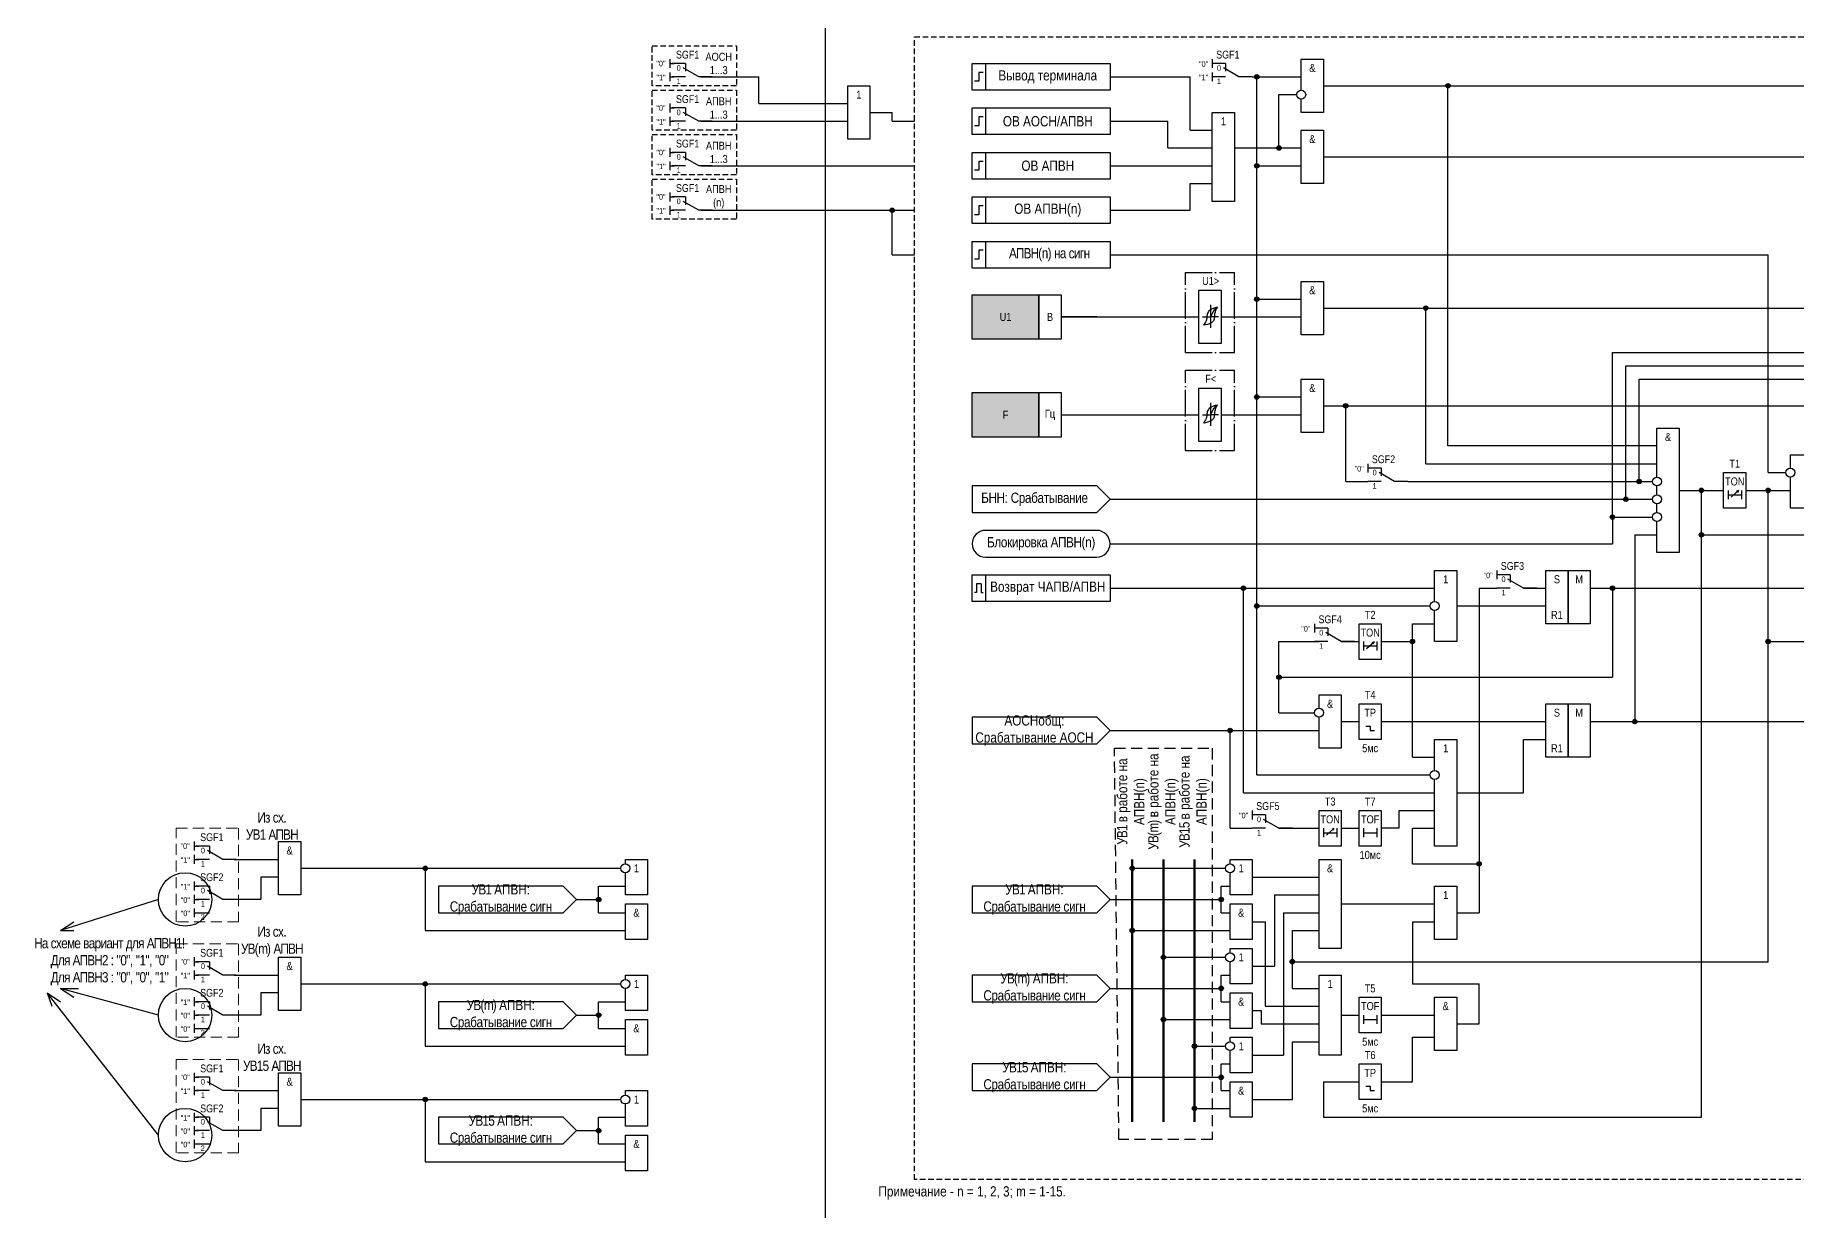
# Model space of a CAD drawing. Header units: millimetres. Extents: x -1017 to 1389, y -932 to 1669.
# Drawn here: x -177.7 to 218.4, y 311 to 575.4 of the extents above; entities that cross this region are included whole.
import ezdxf
from ezdxf.enums import TextEntityAlignment as Align

# ---------------------------------------------------------------- set-up
doc = ezdxf.new("R2010")
doc.units = ezdxf.units.MM
doc.linetypes.add('ACAD_ISO04W100', pattern=[30, 24, -3, 0, -3])
doc.linetypes.add('штриховая2', pattern=[0.375, 0.25, -0.125])
doc.layers.add('Непечатный', color=6, linetype='Continuous', plot=False)
doc.layers.add('Основная', color=7, linetype='Continuous')
doc.layers.add('Штриховая', color=7, linetype='штриховая2', lineweight=20)
doc.styles.add('1.8_Gost_RD', font='ARIALN.TTF', dxfattribs={"height": 1.8})
doc.styles.add('2.5_Gost_RD', font='ARIALN.TTF', dxfattribs={"height": 2.5})
doc.styles.add('3.5_Gost_RD', font='ARIALN.TTF', dxfattribs={"height": 3.5})
doc.styles.add('Вывод', font='ARIALN.TTF', dxfattribs={"height": 2.5})
doc.styles.add('Компонент', font='ARIALN.TTF', dxfattribs={"height": 3.5})

# ---------------------------------------------------------------- blocks, each defined once
blk = doc.blocks.new('Точка')
at = {"ltscale": 100}
h = blk.add_hatch(color=256, dxfattribs=at)
h.dxf.hatch_style = 1
edge = h.paths.add_edge_path()
edge.add_arc((0, 0), 0.5, 0, 360)
blk.add_circle((0, 0), 0.5, dxfattribs=at)
blk = doc.blocks.new('*U79')
at = {"layer": 'Основная', "color": 0}
blk.add_line((0, 0), (7, 4), dxfattribs=at)
at = {"layer": 'Основная', "ltscale": 0.35}
blk.add_line((6, 6), (6, 2.5), dxfattribs=at)
blk = doc.blocks.new('*U91')
at = {"layer": 'Основная', "color": 0}
for p, q in [((-3, 6), (-9, 6)), ((-3, 0), (-9, 0)), ((9, 0), (3, 0))]:
    blk.add_line(p, q, dxfattribs=at)
at = {"layer": 'Основная', "ltscale": 0.25, "xscale": -1}
blk.add_blockref('*U79', (3, 0), dxfattribs=at)
at = {"layer": 'Основная'}
for tag, height, style, p in [('ОУ', 3.5, 'Компонент', (-2, 10)), ('В1', 2.5, 'Вывод', (-13, 6)), ('В2', 2.5, 'Вывод', (-6, 4)), ('В3', 2.5, 'Вывод', (-6, -2))]:
    blk.add_attdef(tag, text='', height=height, dxfattribs=dict(at, style=style)).set_placement(p, align=Align.MIDDLE_CENTER)
blk = doc.blocks.new('*U70')
at = {"layer": 'Основная', "linetype": 'ACAD_ISO04W100', "ltscale": 0.25}
for p, q in [((0, 0), (11, 0)), ((0, -18), (0, 0)), ((11, -18), (11, 0)), ((0, -18), (11, -18))]:
    blk.add_line(p, q, dxfattribs=at)
at = {"layer": 'Основная', "style": 'Компонент'}
blk.add_attdef('ОУ', text='', height=3.5, dxfattribs=at).set_placement((11, 0), align=Align.MIDDLE_CENTER)
blk = doc.blocks.new('*U81')
at = {"layer": 'Основная', "color": 0}
for p, q in [((-3, 6), (-9, 6)), ((-3, 0), (-9, 0)), ((9, 0), (3, 0))]:
    blk.add_line(p, q, dxfattribs=at)
at = {"layer": 'Основная', "ltscale": 0.25, "xscale": -1}
blk.add_blockref('*U79', (3, 0), dxfattribs=at)
at = {"layer": 'Основная'}
for tag, height, style, p in [('ОУ', 3.5, 'Компонент', (-2, 10)), ('В1', 2.5, 'Вывод', (-14, 6)), ('В2', 2.5, 'Вывод', (-6, 4)), ('В3', 2.5, 'Вывод', (-6, -2))]:
    blk.add_attdef(tag, text='', height=height, dxfattribs=dict(at, style=style)).set_placement(p, align=Align.MIDDLE_CENTER)
blk = doc.blocks.new('*U92')
at = {"layer": 'Основная', "color": 0}
for p, q in [((-3, 6), (-9, 6)), ((-3, 0), (-9, 0)), ((9, 0), (3, 0))]:
    blk.add_line(p, q, dxfattribs=at)
at = {"layer": 'Основная', "ltscale": 0.25, "xscale": -1}
blk.add_blockref('*U79', (3, 0), dxfattribs=at)
at = {"layer": 'Основная'}
for tag, height, style, p in [('ОУ', 3.5, 'Компонент', (-2, 10)), ('В1', 2.5, 'Вывод', (-13, 6)), ('В2', 2.5, 'Вывод', (-6, 4)), ('В3', 2.5, 'Вывод', (-6, -2))]:
    blk.add_attdef(tag, text='', height=height, dxfattribs=dict(at, style=style)).set_placement(p, align=Align.MIDDLE_CENTER)

msp = doc.modelspace()

# ---------------------------------------------------------------- hatches: boundary and pattern name
at = {"ltscale": 100, "true_color": 0xf7941d}
h = msp.add_hatch(color=30, dxfattribs=at)
h.dxf.hatch_style = 1
h.paths.add_polyline_path([(33, 517), (48, 517), (48, 507), (33, 507)])
h = msp.add_hatch(color=30, dxfattribs=at)
h.dxf.hatch_style = 1
h.paths.add_polyline_path([(33, 495), (48, 495), (48, 485), (33, 485)])

# ---------------------------------------------------------------- linework, layer by layer
at = {"color": 6, "ltscale": 100}
for p, q in [((-35, 570), (-35, 568)), ((-35, 569), (-34, 569)), ((-35, 567), (-35, 565)), ((-35, 566), (-34, 566)), ((-15, 560), (-15, 566)), ((-35, 560), (-35, 558)), ((-35, 559), (-34, 559)), ((-35, 557), (-35, 555)), ((-35, 556), (-34, 556)), ((-35, 550), (-35, 548)), ((-35, 549), (-34, 549)), ((-35, 547), (-35, 545)), ((-35, 546), (-34, 546)), ((-35, 540), (-35, 538)), ((-35, 539), (-34, 539)), ((-35, 537), (-35, 535)), ((-35, 536), (-34, 536)), ((-142, 394), (-142, 392)), ((-142, 393), (-141, 393)), ((-142, 391), (-142, 389)), ((-142, 390), (-141, 390)), ((-133, 390), (-123, 390)), ((-90, 388), (-90, 374)), ((-142, 384), (-141, 384)), ((-142, 381), (-141, 381)), ((-142, 381), (-141, 381)), ((-56, 381), (-51, 381)), ((-51, 378), (-51, 384)), ((-142, 378), (-141, 378)), ((-141.5, 378), (-138.5, 378)), ((-142, 368), (-142, 366)), ((-142, 367), (-141, 367)), ((-142, 365), (-142, 363)), ((-142, 364), (-141, 364)), ((-133, 364), (-123, 364)), ((-90, 362), (-90, 348)), ((-142, 358), (-141, 358)), ((-51, 352), (-51, 358)), ((-142, 355), (-141, 355)), ((-142, 355), (-141, 355)), ((-56, 355), (-51, 355)), ((-142, 352), (-141, 352)), ((-141.5, 352), (-138.5, 352)), ((-142, 342), (-142, 340)), ((-142, 341), (-141, 341)), ((-142, 339), (-142, 337)), ((-142, 338), (-141, 338)), ((-133, 338), (-123, 338)), ((-90, 336), (-90, 322)), ((-142, 332), (-141, 332)), ((-142, 329), (-141, 329)), ((-142, 329), (-141, 329)), ((-56, 329), (-51, 329)), ((-51, 326), (-51, 332)), ((-142, 326), (-141, 326)), ((-141.5, 326), (-138.5, 326))]:
    msp.add_line(p, q, dxfattribs=at)
at = {"ltscale": 100}
for p, q in [((203.7, 471.46), (205.37, 472.95)), ((205.37, 472.95), (204.85, 472.73)), ((205.37, 472.95), (205.11, 472.48)), ((35, 452), (35, 450)), ((35, 450), (35.5, 450)), ((94, 405), (94, 451)), ((177, 451), (177, 431)), ((132, 439), (132, 443)), ((102, 423), (102, 439)), ((121.7, 437.46), (123.37, 438.95)), ((123.37, 438.95), (122.85, 438.73)), ((123.37, 438.95), (123.11, 438.48)), ((132, 413), (132, 439)), ((91, 397), (91, 419)), ((122.5, 419), (123.5, 419)), ((157, 405), (157, 417)), ((97, 409), (132, 409)), ((129, 397), (129, 401)), ((112.7, 395.46), (114.37, 396.95)), ((114.37, 396.95), (113.85, 396.73)), ((114.37, 396.95), (114.11, 396.48)), ((116, 397), (120, 397)), ((129, 397), (125, 397)), ((132, 389), (132, 397)), ((69, 388), (90, 388)), ((96, 386), (98, 386)), ((98, 386), (98, 386)), ((64, 381), (89, 381)), ((89, 378), (89, 384)), ((101, 382), (101, 366)), ((103, 378), (103, 346)), ((69, 374), (91, 374)), ((96, 376), (98, 376)), ((99, 357), (99, 376)), ((105, 361), (105, 374)), ((132, 376), (132, 362)), ((76, 368), (90, 368)), ((96, 366), (98, 366)), ((64, 361), (89, 361)), ((89, 358), (89, 364)), ((147, 353), (147, 362)), ((76, 354), (91, 354)), ((96, 356), (98, 356)), ((98, 356), (98, 353)), ((83, 348), (90, 348)), ((64, 341), (89, 341)), ((89, 338), (89, 344)), ((112, 340), (112, 332)), ((112, 340), (120, 340)), ((122.5, 338), (123.5, 338)), ((83, 334), (91, 334))]:
    msp.add_line(p, q, dxfattribs=at)
at = {"lineweight": 60, "ltscale": 100}
for p, q in [((69, 390), (69, 331)), ((76, 390), (76, 331)), ((83, 390), (83, 331))]:
    msp.add_line(p, q, dxfattribs=at)
at = {"color": 4, "ltscale": 100}
for p, q in [((-150, 381), (-172, 374)), ((-172, 374), (-169, 376)), ((-172, 374), (-169, 374)), ((-150, 355), (-172, 361)), ((-172, 361), (-169, 359)), ((-172, 361), (-168, 361)), ((-150, 328), (-175, 360)), ((-175, 360), (-172, 358)), ((-175, 360), (-174, 357))]:
    msp.add_line(p, q, dxfattribs=at)
at = {"color": 3, "ltscale": 100}
msp.add_lwpolyline([(0, 908), (290, 908), (290, 0), (0, 0)], close=True, dxfattribs=at)
at = {"color": 6, "linetype": 'штриховая2', "ltscale": 5}
for points in [[(-39, 573), (-20, 573), (-20, 564), (-39, 564)], [(-39, 563), (-20, 563), (-20, 554), (-39, 554)], [(-39, 553), (-20, 553), (-20, 544), (-39, 544)], [(-39, 543), (-20, 543), (-20, 534), (-39, 534)]]:
    msp.add_lwpolyline(points, close=True, dxfattribs=at)
at = {"color": 6, "ltscale": 100}
for points in [[(-28, 566), (-15, 566)], [(-25, 566), (-15, 566)], [(-15, 560), (5, 560)], [(-15, 560), (-15, 560), (-15, 560), (5, 560)], [(-28, 556), (-10, 556), (-10, 556), (-10, 556)], [(-20, 556), (5, 556)], [(-20, 556), (-20, 556), (-20, 556), (5, 556)], [(-123, 386), (-127, 386), (-127, 381), (-133, 381)], [(-123, 360), (-127, 360), (-127, 355), (-133, 355)], [(-123, 334), (-127, 334), (-127, 329), (-133, 329)]]:
    msp.add_lwpolyline(points, dxfattribs=at)
msp.add_lwpolyline([(5, 564), (10, 564), (10, 552), (5, 552)], close=True, dxfattribs=at)
at = {"ltscale": 100}
for points in [[(33, 517), (48, 517), (48, 507), (33, 507)], [(48, 517), (53, 517), (53, 507), (48, 507)], [(33, 495), (48, 495), (48, 485), (33, 485)], [(48, 495), (53, 495), (53, 485), (48, 485)], [(202, 477), (207, 477), (207, 469), (202, 469)], [(162, 455), (167, 455), (167, 443), (162, 443)], [(167, 455), (172, 455), (172, 443), (167, 443)], [(120, 443), (125, 443), (125, 435), (120, 435)], [(120, 425), (125, 425), (125, 417), (120, 417)], [(162, 425), (167, 425), (167, 413), (162, 413)], [(167, 425), (172, 425), (172, 413), (167, 413)], [(111, 401), (116, 401), (116, 393), (111, 393)], [(120, 401), (125, 401), (125, 393), (120, 393)], [(120, 359), (125, 359), (125, 351), (120, 351)], [(120, 344), (125, 344), (125, 336), (120, 336)]]:
    msp.add_lwpolyline(points, close=True, dxfattribs=at)
for points in [[(203, 473), (203, 471)], [(203, 472), (206, 472)], [(206, 473), (206, 471)], [(121, 439), (121, 437)], [(121, 438), (124, 438)], [(124, 439), (124, 437)], [(121.5, 420), (122.5, 420)], [(122.5, 420), (122.5, 419)], [(112, 397), (112, 395)], [(115, 397), (115, 395)], [(121, 397), (121, 395)], [(124, 397), (124, 395)], [(112, 396), (115, 396)], [(121, 396), (124, 396)], [(121, 355), (121, 353)], [(121, 354), (124, 354)], [(124, 355), (124, 353)], [(96, 336), (105, 336), (105, 349), (111, 349)], [(125, 340), (132, 340), (132, 350), (137, 350)], [(121.5, 339), (122.5, 339)], [(122.5, 339), (122.5, 338)]]:
    msp.add_lwpolyline(points, dxfattribs=at)
msp.add_lwpolyline([(36, 458), (61, 458, 1), (61, 464), (36, 464, 1)], format="xyb", close=True, dxfattribs=at)
at = {"linetype": 'штриховая2', "ltscale": 10}
msp.add_lwpolyline([(65, 415), (87, 415), (87, 327), (66, 327)], close=True, dxfattribs=at)
at = {"color": 4, "ltscale": 100}
for centre in [(-144, 381), (-144, 355), (-144, 328)]:
    msp.add_circle(centre, 6, dxfattribs=at)
at = {"layer": 'Непечатный', "ltscale": 100}
for p, q in [((15, 556), (15, 558)), ((15, 526), (15, 536)), ((177, 467), (177, 504)), ((177, 504), (295, 504)), ((180, 471), (180, 501)), ((180, 501), (295, 501)), ((183, 475), (183, 498)), ((183, 498), (295, 498))]:
    msp.add_line(p, q, dxfattribs=at)
for points in [[(10, 558), (15, 558)], [(10, 558), (10, 558), (10, 558), (15, 558)], [(15, 556), (20, 556)], [(-28, 546), (20, 546)], [(-28, 536), (20, 536)], [(15, 526), (20, 526)]]:
    msp.add_lwpolyline(points, dxfattribs=at)
at = {"layer": 'Основная', "ltscale": 100}
for p, q in [((87, 570), (87, 568)), ((87, 567), (87, 565)), ((82, 554), (82, 566)), ((97, 409), (97, 566)), ((140, 483), (140, 564)), ((77, 550), (77, 556)), ((82, 536), (82, 542)), ((212, 477), (212, 526)), ((84, 516.5), (84, 518)), ((84, 518), (89, 518)), ((84, 509), (84, 517)), ((89, 518), (89, 512)), ((61, 512), (53, 512)), ((89, 512), (107, 512)), ((89, 512), (89, 506)), ((135, 479), (135, 514)), ((84, 506), (84, 509)), ((89, 506), (84, 506)), ((84, 494.5), (84, 496)), ((84, 496), (89, 496)), ((89, 496), (89, 490)), ((84, 487), (84, 495)), ((112, 492), (122, 492)), ((117, 475), (117, 492)), ((89, 490), (107, 490)), ((89, 490), (89, 484)), ((84, 484), (84, 487)), ((89, 484), (84, 484)), ((187, 483), (140, 483)), ((122, 479), (122, 477)), ((135, 479), (187, 479)), ((197, 332), (197, 473)), ((212, 367), (212, 473)), ((64, 471), (186, 471)), ((177, 467), (177, 461)), ((64, 461), (177, 461)), ((182, 463), (182, 421)), ((151, 455), (151, 453)), ((147, 451), (147, 378)), ((172, 451), (227, 451)), ((97, 447), (136, 447)), ((142, 447), (162, 447)), ((110, 443), (110, 441)), ((102, 439), (111, 439)), ((102, 431), (177, 431)), ((125, 421), (162, 421)), ((172, 421), (227, 421)), ((64, 419), (111, 419)), ((157, 417), (162, 417)), ((142, 405), (157, 405)), ((96, 401), (96, 399)), ((91, 397), (96, 397)), ((132, 389), (147, 389)), ((-142, 385), (-142, 383)), ((98, 386), (99, 386)), ((99, 386), (102, 386)), ((102, 386), (105, 386)), ((105, 386), (111, 386)), ((-142, 382), (-142, 380)), ((89, 384), (91, 384)), ((101, 382), (102, 382)), ((102, 382), (105, 382)), ((105, 382), (111, 382)), ((-142, 379), (-142, 377)), ((89, 378), (91, 378)), ((103, 378), (105, 378)), ((105, 378), (111, 378)), ((116, 380), (137, 380)), ((142, 378), (147, 378)), ((98, 376), (99, 376)), ((105, 374), (111, 374)), ((132, 376), (137, 376)), ((98, 366), (101, 366)), ((105, 367), (212, 367)), ((89, 364), (91, 364)), ((105, 361), (111, 361)), ((132, 362), (147, 362)), ((-142, 359), (-142, 357)), ((89, 358), (91, 358)), ((99, 357), (111, 357)), ((-142, 356), (-142, 354)), ((-142, 353), (-142, 351)), ((98, 356), (98, 356)), ((98, 353), (111, 353)), ((116, 355), (120, 355)), ((125, 355), (137, 355)), ((142, 353), (147, 353)), ((96, 346), (103, 346)), ((89, 344), (91, 344)), ((89, 338), (91, 338)), ((-142, 333), (-142, 331)), ((-142, 330), (-142, 328)), ((112, 332), (197, 332)), ((-142, 327), (-142, 325))]:
    msp.add_line(p, q, dxfattribs=at)
at = {"layer": 'Основная', "color": 7, "ltscale": 100}
for p, q in [((53, 512), (84, 512)), ((84.79, 512), (86.6, 512)), ((88.42, 512), (86.6, 512)), ((53, 490), (84, 490)), ((84.79, 490), (86.6, 490)), ((88.42, 490), (86.6, 490))]:
    msp.add_line(p, q, dxfattribs=at)
at = {"layer": 'Основная'}
for p, q in [((86.6, 514.72), (86.6, 509.52)), ((86.6, 492.72), (86.6, 487.52))]:
    msp.add_line(p, q, dxfattribs=at)
at = {"layer": 'Основная', "color": 6, "ltscale": 100}
for p, q in [((-51, 384), (-45, 384)), ((-51, 378), (-45, 378)), ((-90, 374), (-45, 374)), ((-51, 358), (-45, 358)), ((-51, 352), (-45, 352)), ((-90, 348), (-45, 348)), ((-51, 332), (-45, 332)), ((-51, 326), (-45, 326)), ((-90, 322), (-45, 322))]:
    msp.add_line(p, q, dxfattribs=at)
at = {"layer": 'Основная', "linetype": 'штриховая2', "ltscale": 5}
msp.add_lwpolyline([(20, 575), (270, 575), (270, 318), (20, 318)], close=True, dxfattribs=at)
at = {"layer": 'Основная', "ltscale": 100}
for points in [[(33, 569), (36, 569), (36, 563), (33, 563)], [(33, 569), (64, 569), (64, 563), (33, 563)], [(33, 559), (36, 559), (36, 553), (33, 553)], [(33, 559), (64, 559), (64, 553), (33, 553)], [(87, 558), (92, 558), (92, 538), (87, 538)], [(107, 554), (112, 554), (112, 542), (107, 542)], [(33, 549), (36, 549), (36, 543), (33, 543)], [(33, 549), (64, 549), (64, 543), (33, 543)], [(33, 539), (36, 539), (36, 533), (33, 533)], [(33, 539), (64, 539), (64, 533), (33, 533)], [(33, 529), (36, 529), (36, 523), (33, 523)], [(33, 529), (64, 529), (64, 523), (33, 523)], [(107, 520), (112, 520), (112, 508), (107, 508)], [(107, 498), (112, 498), (112, 486), (107, 486)], [(33, 454), (36, 454), (36, 448), (33, 448)], [(33, 454), (64, 454), (64, 448), (33, 448)], [(111, 390), (116, 390), (116, 370), (111, 370)], [(137, 384), (142, 384), (142, 372), (137, 372)], [(111, 364), (116, 364), (116, 346), (111, 346)], [(137, 359), (142, 359), (142, 347), (137, 347)]]:
    msp.add_lwpolyline(points, close=True, dxfattribs=at)
at = {"layer": 'Основная', "lineweight": 30, "ltscale": 100}
for points in [[(35.5, 567), (34.5, 567), (34.5, 565), (33.5, 565)], [(35.5, 557), (34.5, 557), (34.5, 555), (33.5, 555)], [(35.5, 547), (34.5, 547), (34.5, 545), (33.5, 545)], [(35.5, 537), (34.5, 537), (34.5, 535), (33.5, 535)], [(35.5, 527), (34.5, 527), (34.5, 525), (33.5, 525)], [(35, 452), (34, 452), (34, 450), (33.5, 450)]]:
    msp.add_lwpolyline(points, dxfattribs=at)
at = {"layer": 'Основная', "ltscale": 100}
for points in [[(107, 563), (107, 570), (112, 570), (112, 558), (107, 558), (107, 561)], [(64, 566), (82, 566)], [(96, 566), (107, 566)], [(112, 564), (227, 564)], [(92, 550), (102, 550), (102, 562), (106, 562)], [(64, 556), (77, 556)], [(82, 554), (87, 554)], [(77, 550), (87, 550)], [(92, 550), (107, 550)], [(92, 550), (97, 550)], [(92, 550), (97, 550), (97, 550), (97, 550)], [(112, 548), (112, 548), (112, 548), (227, 548)], [(64, 546), (87, 546)], [(97, 546), (107, 546)], [(82, 542), (87, 542)], [(64, 536), (82, 536)], [(64, 526), (212, 526)], [(97, 516), (107, 516)], [(112, 514), (227, 514)], [(97, 494), (107, 494)], [(117, 492), (227, 492)], [(187, 476), (187, 487), (192, 487), (192, 459), (187, 459), (187, 466)], [(217, 478), (217, 481), (222, 481), (222, 469), (217, 469), (217, 476)], [(212, 477), (216, 477)], [(64, 471), (61, 474), (33, 474), (33, 468), (61, 468), (64, 471)], [(117, 475), (122, 475)], [(131, 475), (186, 475)], [(187, 472), (187, 474)], [(192, 473), (202, 473)], [(192, 473), (202, 473), (202, 473), (202, 473)], [(207, 473), (217, 473)], [(187, 468), (187, 470)], [(177, 467), (186, 467)], [(182, 463), (187, 463)], [(197, 463), (227, 463)], [(137, 448), (137, 455), (142, 455), (142, 439), (137, 439), (137, 446)], [(64, 451), (137, 451)], [(147, 451), (151, 451)], [(157, 451), (162, 451)], [(132, 443), (137, 443)], [(102, 439), (110, 439)], [(116, 439), (120, 439)], [(125, 439), (132, 439)], [(212, 439), (227, 439)], [(111, 424), (111, 427), (116, 427), (116, 415), (111, 415), (111, 416)], [(64, 419), (61, 422), (33, 422), (33, 416), (61, 416), (64, 419)], [(102, 423), (110, 423)], [(111, 416), (111, 422)], [(116, 421), (120, 421)], [(137, 410), (137, 417)], [(137, 414), (137, 417), (142, 417), (142, 393), (137, 393), (137, 401)], [(132, 413), (137, 413)], [(132, 409), (136, 409)], [(94, 405), (137, 405)], [(137, 401), (137, 408)], [(129, 401), (132, 401)], [(132, 401), (137, 401)], [(102, 397), (111, 397)], [(132, 397), (137, 397)], [(91, 389), (91, 390), (96, 390), (96, 382), (91, 382), (91, 387)], [(-56, 381), (-59, 384), (-87, 384), (-87, 378), (-59, 378), (-56, 381)], [(64, 381), (61, 384), (33, 384), (33, 378), (61, 378), (64, 381)], [(91, 379), (91, 380), (96, 380), (96, 372), (91, 372), (91, 379)], [(91, 369), (91, 370), (96, 370), (96, 362), (91, 362), (91, 367)], [(64, 361), (61, 364), (33, 364), (33, 358), (61, 358), (64, 361)], [(-56, 355), (-59, 358), (-87, 358), (-87, 352), (-59, 352), (-56, 355)], [(91, 359), (91, 360), (96, 360), (96, 352), (91, 352), (91, 359)], [(91, 349), (91, 350), (96, 350), (96, 342), (91, 342), (91, 347)], [(64, 341), (61, 344), (33, 344), (33, 338), (61, 338), (64, 341)], [(91, 339), (91, 340), (96, 340), (96, 332), (91, 332), (91, 339)], [(-56, 329), (-59, 332), (-87, 332), (-87, 326), (-59, 326), (-56, 329)]]:
    msp.add_lwpolyline(points, dxfattribs=at)
at = {"layer": 'Основная', "color": 6, "ltscale": 100}
for points in [[(-123, 394), (-118, 394), (-118, 382), (-123, 382)], [(-123, 368), (-118, 368), (-118, 356), (-123, 356)], [(-123, 342), (-118, 342), (-118, 330), (-123, 330)]]:
    msp.add_lwpolyline(points, close=True, dxfattribs=at)
for points in [[(-45, 389), (-45, 390), (-40, 390), (-40, 382), (-45, 382), (-45, 387)], [(-118, 388), (-46, 388)], [(-45, 379), (-45, 380), (-40, 380), (-40, 372), (-45, 372), (-45, 379)], [(-118, 362), (-46, 362)], [(-45, 363), (-45, 364), (-40, 364), (-40, 356), (-45, 356), (-45, 361)], [(-45, 353), (-45, 354), (-40, 354), (-40, 346), (-45, 346), (-45, 353)], [(-45, 337), (-45, 338), (-40, 338), (-40, 330), (-45, 330), (-45, 335)], [(-45, 337), (-45, 338), (-40, 338), (-40, 330), (-45, 330), (-45, 335)], [(-118, 336), (-46, 336)], [(-45, 327), (-45, 328), (-40, 328), (-40, 320), (-45, 320), (-45, 327)]]:
    msp.add_lwpolyline(points, dxfattribs=at)
at = {"layer": 'Основная'}
for centre in [(107, 562), (187, 475), (217, 477), (187, 471), (187, 467), (137, 447), (111, 423), (137, 409), (91, 388), (91, 368), (91, 348)]:
    msp.add_circle(centre, 1, dxfattribs=at)
at = {"layer": 'Основная', "color": 6}
for centre in [(-45, 388), (-45, 362), (-45, 336), (-45, 336), (-45, 336)]:
    msp.add_circle(centre, 1, dxfattribs=at)
at = {"layer": 'Основная'}
for points in [[(85.8, 511.92), (85.6, 511.13), (85, 510.12)], [(87.48, 511.92), (87.25, 511.13), (86.76, 510.67), (85, 510.12)], [(85.8, 511.92), (85.95, 512.71), (86.44, 513.54), (88.2, 514.26)], [(86.6, 512), (87, 512.72), (87.47, 513.6), (88.2, 514.26)], [(87.48, 511.92), (87.6, 512.71), (87.81, 513.54), (88.2, 514.26)], [(85.8, 489.92), (85.95, 490.71), (86.44, 491.54), (88.2, 492.26)], [(86.6, 490), (87, 490.72), (87.47, 491.6), (88.2, 492.26)], [(87.48, 489.92), (87.6, 490.71), (87.81, 491.54), (88.2, 492.26)], [(85.8, 489.92), (85.6, 489.13), (85, 488.12)], [(87.48, 489.92), (87.25, 489.13), (86.76, 488.67), (85, 488.12)]]:
    msp.add_spline(points, degree=3, dxfattribs=at)
at = {"layer": 'Штриховая', "color": 6, "ltscale": 10}
for points in [[(-146, 397), (-132, 397), (-132, 376), (-146, 376)], [(-146, 371), (-132, 371), (-132, 350), (-146, 350)], [(-146, 345), (-132, 345), (-132, 324), (-146, 324)]]:
    msp.add_lwpolyline(points, close=True, dxfattribs=at)

# ---------------------------------------------------------------- block references
at = {"layer": 'Непечатный', "ltscale": 100}
for p in [(15, 536), (183, 475), (180, 471), (177, 467)]:
    msp.add_blockref('Точка', p, dxfattribs=at)
at = {"layer": 'Основная', "color": 6, "ltscale": 0.25, "xscale": 0.5, "yscale": 0.5, "zscale": 0.5}
for p in [(-30, 566), (-30, 556), (-30, 546), (-30, 536), (-137, 390), (-137, 364), (-137, 338)]:
    msp.add_blockref('*U81', p, dxfattribs=at).add_auto_attribs({'ОУ': 'SGF1', 'В1': '"0"', 'В2': '0', 'В3': '1'})
at = {"layer": 'Основная', "ltscale": 0.25}
ref = msp.add_blockref('*U91', (91.5, 566), dxfattribs=dict(at, xscale=0.5, yscale=0.5, zscale=0.5))
ref.add_attrib('ОУ', 'SGF1', dxfattribs={"height": 1.75, "style": 'Компонент'}).set_placement((90.5, 571), align=Align.MIDDLE_CENTER)
ref.add_attrib('В2', '0', dxfattribs={"height": 1.25, "style": 'Вывод'}).set_placement((88.5, 568), align=Align.MIDDLE_CENTER)
ref.add_attrib('В3', '1', dxfattribs={"height": 1.25, "style": 'Вывод'}).set_placement((88.5, 565), align=Align.MIDDLE_CENTER)
at = {"layer": 'Основная', "ltscale": 100}
for p in [(97, 566), (140, 564), (102, 550), (97, 546), (97, 516), (135, 514), (97, 494), (117, 492), (197, 473), (212, 473), (197, 463), (94, 451), (177, 451), (97, 447), (132, 439), (212, 439), (102, 431), (182, 421), (91, 419), (69, 388), (147, 389), (89, 381), (69, 374), (76, 368), (105, 367), (89, 361), (76, 354), (83, 348), (89, 341), (83, 334)]:
    msp.add_blockref('Точка', p, dxfattribs=at)
at = {"layer": 'Основная', "ltscale": 0.25}
for p in [(81, 522), (81, 500)]:
    msp.add_blockref('*U70', p, dxfattribs=at)
ref = msp.add_blockref('*U91', (126.5, 475), dxfattribs=dict(at, xscale=0.5, yscale=0.5, zscale=0.5))
ref.add_attrib('ОУ', 'SGF2', dxfattribs={"height": 1.75, "style": 'Компонент'}).set_placement((125.5, 480), align=Align.MIDDLE_CENTER)
ref.add_attrib('В2', '0', dxfattribs={"height": 1.25, "style": 'Вывод'}).set_placement((123.5, 477), align=Align.MIDDLE_CENTER)
ref.add_attrib('В3', '1', dxfattribs={"height": 1.25, "style": 'Вывод'}).set_placement((123.5, 474), align=Align.MIDDLE_CENTER)
ref = msp.add_blockref('*U91', (155.5, 451), dxfattribs=dict(at, xscale=0.5, yscale=0.5, zscale=0.5))
ref.add_attrib('ОУ', 'SGF3', dxfattribs={"height": 1.75, "style": 'Компонент'}).set_placement((154.5, 456), align=Align.MIDDLE_CENTER)
ref.add_attrib('В2', '0', dxfattribs={"height": 1.25, "style": 'Вывод'}).set_placement((152.5, 453), align=Align.MIDDLE_CENTER)
ref.add_attrib('В3', '1', dxfattribs={"height": 1.25, "style": 'Вывод'}).set_placement((152.5, 450), align=Align.MIDDLE_CENTER)
ref = msp.add_blockref('*U91', (114.5, 439), dxfattribs=dict(at, xscale=0.5, yscale=0.5, zscale=0.5))
ref.add_attrib('ОУ', 'SGF4', dxfattribs={"height": 1.75, "style": 'Компонент'}).set_placement((113.5, 444), align=Align.MIDDLE_CENTER)
ref.add_attrib('В2', '0', dxfattribs={"height": 1.25, "style": 'Вывод'}).set_placement((111.5, 441), align=Align.MIDDLE_CENTER)
ref.add_attrib('В3', '1', dxfattribs={"height": 1.25, "style": 'Вывод'}).set_placement((111.5, 438), align=Align.MIDDLE_CENTER)
ref = msp.add_blockref('*U91', (100.5, 397), dxfattribs=dict(at, xscale=0.5, yscale=0.5, zscale=0.5))
ref.add_attrib('ОУ', 'SGF5', dxfattribs={"height": 1.75, "style": 'Компонент'}).set_placement((99.5, 402), align=Align.MIDDLE_CENTER)
ref.add_attrib('В2', '0', dxfattribs={"height": 1.25, "style": 'Вывод'}).set_placement((97.5, 399), align=Align.MIDDLE_CENTER)
ref.add_attrib('В3', '1', dxfattribs={"height": 1.25, "style": 'Вывод'}).set_placement((97.5, 396), align=Align.MIDDLE_CENTER)
at = {"layer": 'Основная', "color": 6, "ltscale": 100}
for p in [(-90, 388), (-51, 381), (-90, 362), (-51, 355), (-90, 336), (-51, 329)]:
    msp.add_blockref('Точка', p, dxfattribs=at)
at = {"layer": 'Основная', "color": 6, "ltscale": 0.25}
ref = msp.add_blockref('*U92', (-137, 381), dxfattribs=dict(at, xscale=0.5, yscale=0.5, zscale=0.5))
ref.add_attrib('ОУ', 'SGF2', dxfattribs={"height": 1.75, "style": 'Компонент'}).set_placement((-138, 386), align=Align.MIDDLE_CENTER)
ref.add_attrib('В2', '0', dxfattribs={"height": 1.25, "style": 'Вывод'}).set_placement((-140, 383), align=Align.MIDDLE_CENTER)
ref.add_attrib('В3', '1', dxfattribs={"height": 1.25, "style": 'Вывод'}).set_placement((-140, 380), align=Align.MIDDLE_CENTER)
ref = msp.add_blockref('*U92', (-137, 355), dxfattribs=dict(at, xscale=0.5, yscale=0.5, zscale=0.5))
ref.add_attrib('ОУ', 'SGF2', dxfattribs={"height": 1.75, "style": 'Компонент'}).set_placement((-138, 360), align=Align.MIDDLE_CENTER)
ref.add_attrib('В2', '0', dxfattribs={"height": 1.25, "style": 'Вывод'}).set_placement((-140, 357), align=Align.MIDDLE_CENTER)
ref.add_attrib('В3', '1', dxfattribs={"height": 1.25, "style": 'Вывод'}).set_placement((-140, 354), align=Align.MIDDLE_CENTER)
ref = msp.add_blockref('*U92', (-137, 329), dxfattribs=dict(at, xscale=0.5, yscale=0.5, zscale=0.5))
ref.add_attrib('ОУ', 'SGF2', dxfattribs={"height": 1.75, "style": 'Компонент'}).set_placement((-138, 334), align=Align.MIDDLE_CENTER)
ref.add_attrib('В2', '0', dxfattribs={"height": 1.25, "style": 'Вывод'}).set_placement((-140, 331), align=Align.MIDDLE_CENTER)
ref.add_attrib('В3', '1', dxfattribs={"height": 1.25, "style": 'Вывод'}).set_placement((-140, 328), align=Align.MIDDLE_CENTER)

# ---------------------------------------------------------------- texts
at = {"color": 30, "ltscale": 100, "char_height": 1.8, "width": 8, "attachment_point": 5, "style": '2.5_Gost_RD'}
for s, insert in [('АОСН\\P1...3', (-24, 569)), ('АПВН\\P1...3', (-24, 559)), ('АПВН\\P1...3', (-24, 549)), ('АПВН\\P(n)', (-24, 539))]:
    msp.add_mtext(s, dxfattribs=dict(at, insert=insert))
at = {"color": 6, "ltscale": 100, "char_height": 1.25, "style": '3.5_Gost_RD'}
for s, insert, attachment_point in [('"1"', (-38, 566.5), 1), ('"1"', (-38, 556.5), 1), ('"1"', (-38, 546.5), 1), ('"1"', (-38, 536.5), 1), ('"1"', (-145, 390.5), 1), ('"1"', (-145, 384.5), 1), ('"0"', (-145, 381.5), 1), ('"0"', (-145, 378.5), 1), ('2', (-139.59, 377.66), 3), ('"1"', (-145, 364.5), 1), ('"1"', (-145, 358.5), 1), ('"0"', (-145, 355.5), 1), ('"0"', (-145, 352.5), 1), ('2', (-139.59, 351.66), 3), ('"1"', (-145, 338.5), 1), ('"1"', (-145, 332.5), 1), ('"0"', (-145, 329.5), 1), ('"0"', (-145, 326.5), 1), ('2', (-139.59, 325.66), 3)]:
    msp.add_mtext_dynamic_manual_height_columns(s, width=2, gutter_width=17.5, heights=[0], dxfattribs=dict(at, insert=insert, attachment_point=attachment_point))
at = {"color": 6, "ltscale": 100, "insert": (7.5, 562), "char_height": 1.8, "width": 5, "attachment_point": 5, "style": '2.5_Gost_RD'}
msp.add_mtext('1', dxfattribs=at)
at = {"ltscale": 100, "char_height": 1.8, "attachment_point": 5}
for s, insert, width, style in [('U1', (40.5, 512), 15, '1.8_Gost_RD'), ('В ', (50.5, 512), 5, '1.8_Gost_RD'), ('F', (40.5, 490), 15, '1.8_Gost_RD'), ('Гц', (50.5, 490), 5, '1.8_Gost_RD'), ('T1', (204.5, 479), 5, '2.5_Gost_RD'), ('TON', (204.5, 475), 5, '2.5_Gost_RD'), ('S', (164.5, 453), 5, '2.5_Gost_RD'), ('М', (169.5, 453), 5, '2.5_Gost_RD'), ('T2', (122.5, 445), 5, '2.5_Gost_RD'), ('R1', (164.5, 445), 5, '2.5_Gost_RD'), ('TON', (122.5, 441), 5, '2.5_Gost_RD'), ('T4', (122.5, 427), 5, '2.5_Gost_RD'), ('TP', (122.5, 423), 5, '2.5_Gost_RD'), ('S', (164.5, 423), 5, '2.5_Gost_RD'), ('М', (169.5, 423), 5, '2.5_Gost_RD'), ('5мс', (122.5, 415), 5, '2.5_Gost_RD'), ('R1', (164.5, 415), 5, '2.5_Gost_RD'), ('T3', (113.5, 403), 5, '2.5_Gost_RD'), ('T7', (122.5, 403), 5, '2.5_Gost_RD'), ('TON', (113.5, 399), 5, '2.5_Gost_RD'), ('TOF', (122.5, 399), 5, '2.5_Gost_RD'), ('10мс', (122.5, 391), 5, '2.5_Gost_RD'), ('T5', (122.5, 361), 5, '2.5_Gost_RD'), ('TOF', (122.5, 357), 5, '2.5_Gost_RD'), ('5мс', (122.5, 349), 5, '2.5_Gost_RD'), ('T6', (122.5, 346), 5, '2.5_Gost_RD'), ('TP', (122.5, 342), 5, '2.5_Gost_RD'), ('5мс', (122.5, 334), 5, '2.5_Gost_RD')]:
    msp.add_mtext(s, dxfattribs=dict(at, insert=insert, width=width, style=style))
at = {"layer": 'Основная', "color": 0, "ltscale": 100, "char_height": 2.3, "width": 28, "attachment_point": 5, "style": '2.5_Gost_RD'}
for s, insert in [('{\\C256;Вывод терминала}', (50, 566)), ('{\\C256;ОВ АОСН/АПВН}', (50, 556)), ('{\\C256;ОВ АПВН}', (50, 546)), ('{\\C256;ОВ АПВН(n)}', (50, 536)), ('{\\C256;АОСНобщ: Срабатывание АОСН}', (47, 419))]:
    msp.add_mtext(s, dxfattribs=dict(at, insert=insert))
at = {"layer": 'Основная', "ltscale": 100, "char_height": 1.25, "attachment_point": 1, "style": '3.5_Gost_RD'}
for s, insert in [('"0"', (84, 569.5)), ('"1"', (84, 566.5)), ('"0"', (119, 478.5)), ('"0"', (148, 454.5)), ('"0"', (107, 442.5)), ('"0"', (93, 400.5))]:
    msp.add_mtext_dynamic_manual_height_columns(s, width=2, gutter_width=17.5, heights=[0], dxfattribs=dict(at, insert=insert))
at = {"layer": 'Основная', "ltscale": 100, "attachment_point": 5, "style": '2.5_Gost_RD'}
for s, insert, char_height, width in [('&', (109.5, 568), 1.8, 5), ('1', (89.5, 556), 1.8, 5), ('&', (109.5, 552), 1.8, 5), ('{\\T0.9; АПВН(n) на сигн}', (50, 526), 2.3, 28), ('&', (109.5, 518), 1.8, 5), ('&', (109.5, 496), 1.8, 5), ('&', (189.5, 485), 1.8, 5), ('{\\T0.95;БНН: Срабатывание}', (47, 471), 2.3, 28), ('{\\T0.95;Блокировка АПВН(n)}', (48.5, 461), 2.3, 25), ('Возврат ЧАПВ/АПВН', (50, 451), 2.3, 28), ('1', (139.5, 453), 1.8, 5), ('&', (113.5, 425), 1.8, 5), ('1', (139.5, 415), 1.8, 5), ('1', (93.5, 388), 1.8, 5), ('&', (113.5, 388), 1.8, 5), ('{\\T0.9;УВ1 }АПВН: {\\T0.95;Срабатывание сигн}', (-73, 381), 2.3, 28), ('{\\T0.9;УВ1 }АПВН: {\\T0.95;Срабатывание сигн}', (47, 381), 2.3, 28), ('1', (139.5, 382), 1.8, 5), ('&', (93.5, 378), 1.8, 5), ('1', (93.5, 368), 1.8, 5), ('{\\T0.9;УВ(m) }АПВН: {\\T0.95;Срабатывание сигн}', (47, 361), 2.3, 28), ('1', (113.5, 362), 1.8, 5), ('{\\T0.9;УВ(m) }АПВН: {\\T0.95;Срабатывание сигн}', (-73, 355), 2.3, 28), ('&', (93.5, 358), 1.8, 5), ('&', (139.5, 357), 1.8, 5), ('1', (93.5, 348), 1.8, 5), ('{\\T0.9;УВ15 }АПВН: {\\T0.95;Срабатывание сигн}', (47, 341), 2.3, 28), ('&', (93.5, 338), 1.8, 5), ('{\\T0.9;УВ15 }АПВН: {\\T0.95;Срабатывание сигн}', (-73, 329), 2.3, 28), ('Примечание - n = 1, 2, 3; m = 1-15.', (33, 315), 2.3, 250)]:
    msp.add_mtext(s, dxfattribs=dict(at, insert=insert, char_height=char_height, width=width))
at = {"layer": 'Основная', "color": 7, "ltscale": 100, "char_height": 1.8, "attachment_point": 1, "style": '1.8_Gost_RD'}
for s, insert in [('\\pi0.7178;U1>', (84, 521)), ('\\pi1.41276;F<', (84, 499))]:
    msp.add_mtext_dynamic_manual_height_columns(s, width=5, gutter_width=17.5, heights=[0], dxfattribs=dict(at, insert=insert))
at = {"layer": 'Основная', "ltscale": 100, "char_height": 2.3, "width": 28, "attachment_point": 5, "rotation": 90, "style": '2.5_Gost_RD'}
for s, insert in [('{\\T0.9;УВ1 }в работе на АПВН(n)', (69, 403)), ('{\\T0.9;УВ(m) }в работе на АПВН(n)', (76, 403)), ('{\\T0.9;УВ15 }в работе на АПВН(n)', (83, 403))]:
    msp.add_mtext(s, dxfattribs=dict(at, insert=insert))
at = {"layer": 'Основная', "color": 2, "ltscale": 100, "char_height": 2.3, "width": 17, "attachment_point": 5, "style": '2.5_Gost_RD'}
for s, insert in [('{\\T0.9;\\C256;Из сх. ^JУВ1 АПВН}', (-124.5, 397.5)), ('{\\T0.9;\\C256;Из сх. ^JУВ(m) АПВН}', (-124.5, 371.5)), ('{\\T0.9;\\C256;Из сх. ^JУВ15 АПВН}', (-124.5, 345.5))]:
    msp.add_mtext(s, dxfattribs=dict(at, insert=insert))
at = {"layer": 'Основная', "color": 6, "ltscale": 100, "char_height": 1.8, "width": 5, "attachment_point": 5, "style": '2.5_Gost_RD'}
for s, insert in [('&', (-120.5, 392)), ('1', (-42.5, 388)), ('&', (-42.5, 378)), ('&', (-120.5, 366)), ('1', (-42.5, 362)), ('&', (-42.5, 352)), ('&', (-120.5, 340)), ('1', (-42.5, 336)), ('1', (-42.5, 336)), ('&', (-42.5, 326))]:
    msp.add_mtext(s, dxfattribs=dict(at, insert=insert))
at = {"layer": 'Основная', "color": 4, "ltscale": 100, "insert": (-161, 367), "char_height": 2.3, "width": 48, "attachment_point": 5, "style": '2.5_Gost_RD'}
msp.add_mtext('{\\T0.9;На схеме вариант для АПВН1!\\PДля АПВН2 : "0", "1", "0"\\PДля АПВН3 : "0", "0", "1"}', dxfattribs=at)

doc.saveas('drawing.dxf')
